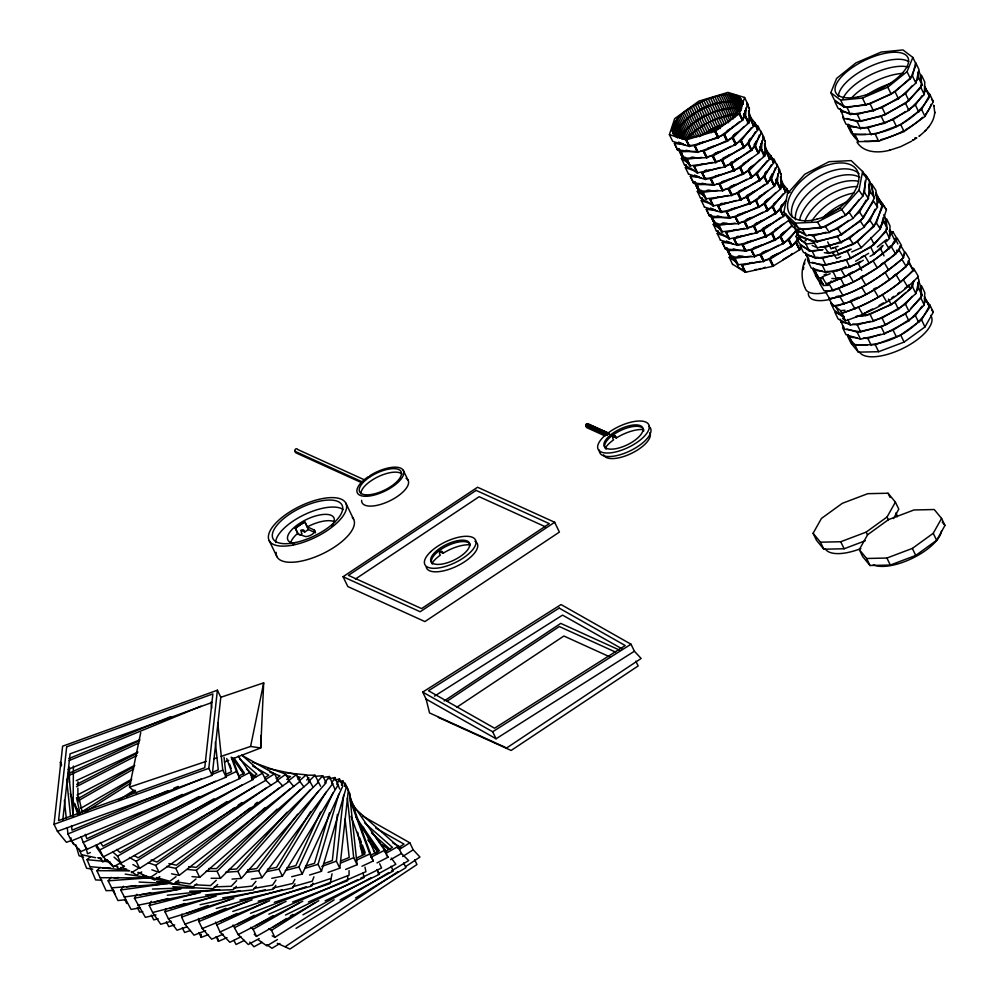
<?xml version="1.0" encoding="UTF-8"?>
<svg xmlns="http://www.w3.org/2000/svg" width="999" height="999" viewBox="0 0 999 999"><rect width="100%" height="100%" fill="white"/><g stroke="black" fill="none" stroke-linecap="round" stroke-linejoin="round"><path stroke-width="1.5" d="M69.393 782.667L69.493 767.244M73.089 816.058L73.402 766.108M77.822 802.122L77.91 788.074M77.934 784.952L77.947 781.83M208.479 934.577L201.224 937.387L201.249 934.302M260.776 735.539L260.702 747.964L231.693 759.178M347.664 876.111L347.64 880.731L292.557 902.047M349.076 870.591L349.051 875.186L250.524 913.311M672.127 130.207C675.012 114.111 692.694 105.994 706.068 99.663C716.37 96.241 736.6 88.249 741.995 102.098C739.11 118.194 721.428 126.311 708.054 132.642C697.752 136.064 677.522 144.056 672.127 130.207L675.274 136.726C682.067 113.436 720.754 94.543 743.144 104.221M605.119 435.964L586.7 427.597C584.378 426.136 587.05 421.915 588.748 424.4M934.739 112.363L933.853 105.694M807.954 258.217L807.841 260.989L811.225 268.019L825.761 272.465L849.787 267.158L860.614 261.376M886.438 241.533L889.51 238.386L886.113 231.368L886.238 228.596M886.35 225.811L886.637 218.881L890.034 225.899L889.51 238.386M842.607 117.158L846.003 124.188L860.526 128.634L884.552 123.327L908.903 110.315L924.275 94.555L920.891 87.537L921.003 84.753M921.115 81.98L921.415 75.05L924.799 82.068L924.275 94.555M924.262 305.07L920.866 298.052L921.39 285.552L924.787 292.57L924.262 305.07L908.89 320.829L884.54 333.841L860.514 339.148L845.978 334.69L842.594 327.672M742.981 118.756L745.591 116.408L745.991 107.855M749.387 108.729L746.64 103.284L749.387 108.729L748.651 123.102L727.322 141.221L697.851 152.347L677.434 149.875M758.928 151.748L761.538 149.388L761.925 140.847M765.334 141.721L762.587 136.276L765.321 141.658L764.597 156.081L743.268 174.213L713.798 185.327L693.381 182.867M774.874 184.728L777.484 182.38L777.871 173.826M709.315 215.796L729.745 218.319L759.477 207.03L780.594 188.986L781.28 174.7L778.471 169.256M220.866 697.265L263.686 682.866L260.702 747.964L250.587 746.453L221.054 756.38M698.801 188.724L697.339 191.621L703.621 195.492M863.099 173.239L865.584 174.887L869.48 180.794L868.443 198.601L853.121 218.369L829.357 232.517L806.218 235.677L792.569 226.611L788.673 220.692L788.848 217.732M862.749 195.017L864.56 192.695L865.246 180.819M919.742 135.702L918.993 136.276C926.51 130.519 933.865 122.74 934.702 112.85M934.689 113.174L934.752 112.038M675.299 136.276C683.716 112.862 719.268 95.479 742.781 103.946M54.021 824.3L62.612 746.191L217.395 690.209L220.791 697.227L212.2 775.349L57.418 831.318L54.021 824.3L208.803 768.331L217.395 690.209M62.8 819.904L70.067 753.82L211.863 702.547M205.619 930.681L194.018 935.164L185.002 924.15L181.606 917.132L181.943 914.073M337.4 814.435L332.33 860.551L323.564 863.723M328.097 872.402L339.785 868.181L336.388 861.163L343.631 795.304M344.643 786.113L344.98 783.041L348.376 790.059L339.785 868.181M669.38 134.615L674.687 118.644L698.925 101.111L727.934 92.395L744.605 97.477L739.435 113.661L715.197 131.181L686.188 139.897L669.38 134.615L672.714 141.371L689.223 146.428L718.069 137.825L742.594 120.192L747.764 104.008M686.263 164.685L685.414 167.77L694.43 170.579M688.486 174.063L705.282 179.42L734.29 170.704L758.541 153.172L763.661 136.975M710.376 203.559L701.348 200.762L702.21 197.677M704.432 207.043L721.228 212.4L750.237 203.684L774.487 186.164L779.607 169.955M726.323 236.551L717.294 233.741L718.156 230.657M720.379 240.097L737.549 245.329L766.183 236.676L790.184 219.368M760.676 130.744L763.835 137.2M776.623 163.724L779.782 170.255M803.383 269.493L803.745 267.058M899.25 250.374C878.084 268.956 853.371 285.801 825.499 291.795L829.794 299.026C857.666 293.044 882.367 276.186 903.533 257.617L899.25 250.374L899.874 245.966M903.533 257.617L904.37 251.723L900.798 245.692M754.407 124.8L758.079 129.545L744.33 147.265L716.171 162.4L689.972 165.834L681.555 155.257M697.502 188.249L705.918 198.826L732.117 195.379L760.276 180.257L774.025 162.537L770.354 157.78M753.034 125.487L754.944 122.752L750.336 117.145M768.98 158.466L770.903 155.794L774.063 162.375M784.927 191.458L786.85 188.774L783.154 184.241M744.917 111.451L745.129 110.315M760.863 144.43L761.076 143.294M783.878 212.275L787.474 193.606L804.732 174.276L829.07 161.676L851.173 160.614L862.612 171.491L866.495 177.397L862.899 196.066L845.629 215.397L821.303 227.997L799.2 229.058L787.761 218.182L783.878 212.275L795.304 223.152L799.2 229.058M795.304 223.152L817.407 222.09L841.745 209.478L859.003 190.16L862.612 171.491M136.551 793.106L129.495 787.162L140.722 732.654M250.587 746.453L263.686 682.866M332.055 873.813L331.106 878.396L310.564 885.301M331.106 879.058L330.169 883.553L274.3 902.334M748.576 112.612L750.711 119.555L747.264 123.202M780.906 179.945L782.629 185.389L780.244 188.049M912.474 76.061L915.658 62.625L919.043 69.643L915.871 83.079L898.463 98.801L873.476 110.814L850.449 114.523L838.186 108.529L834.789 101.511L847.052 107.505L870.079 103.796L895.067 91.783L912.474 76.061L915.871 83.079M881.093 226.91L882.866 219.443M908.103 290.497L912.462 286.576L913.873 280.607L910.426 289.198L891.17 304.707L865.821 315.584L855.668 316.558M844.317 316.683L834.777 312.025L838.173 319.043L850.436 325.037L873.451 321.328L898.438 309.315L915.846 293.594L919.03 280.157L917.669 277.347M744.717 111.963L745.004 110.802M760.664 144.955L760.951 143.794M716.445 230.819L729.233 238.886L756.643 232.904L783.366 216.458L785.264 213.461M684.552 164.847L697.24 172.914L725.112 166.821L751.685 150.325L761.425 133.029M761.538 149.388L764.685 155.919M732.592 264.223L745.379 272.29L772.789 266.308L799.512 249.862L801.41 246.865M700.499 197.839L713.286 205.906L741.058 199.8L767.632 183.304L777.347 165.959M777.484 182.38L780.656 188.836M187.263 926.747L176.985 930.206L168.419 918.818L165.022 911.8L165.909 908.815M329.483 812.686L314.498 863.298L305.557 866.071M309.565 875.012L321.453 871.315L318.057 864.297L338.811 794.193M341.458 785.239L342.782 780.768L339.81 781.68M321.453 871.315L346.178 787.786L342.782 780.768M804.282 264.648L804.819 262.837M826.81 252.385L832.766 252.685L857.392 241.77L876.41 223.089L882.542 203.771L876.173 194.967M851.71 251.923L861.288 247.677L880.294 228.996L886.425 209.678L882.542 203.771M726.31 165.659L731.518 163.948L755.294 146.741L759.277 135.015M767.357 182.555L771.503 179.383L775.224 167.994M713.448 221.229L721.865 231.805L747.627 228.521L776.011 213.411L786.275 200.324M729.395 254.221L737.811 264.797L763.448 261.526L791.845 246.478L797.677 239.136M770.878 156.006L773.95 162.662M313.923 876.822L312.262 881.193L292.757 886.737M312.949 883.079L311.838 885.976L258.167 901.223M681.455 152.61L683.416 158.204L706.605 157.717L735.963 144.443L753.87 126.086L748.513 110.926M763.211 156.181L766.683 152.472L764.522 145.592M697.402 185.589L699.45 191.209L722.552 190.709L751.91 177.422L769.817 159.066L764.46 143.918M714.21 221.303L715.459 224.188L738.498 223.689L767.856 210.414L785.763 192.058L780.406 176.898M830.818 92.657L836.613 78.434L855.868 62.925L881.218 52.048L902.984 49.95L912.849 57.443L916.245 64.46L910.439 78.684L891.195 94.193L865.846 105.07L844.08 107.168L834.202 99.675L830.818 92.657L840.683 100.15L844.08 107.168M822.364 249.738L809.302 250.999L799.437 243.506L796.041 236.488L797.789 232.218M840.683 100.15L862.449 98.052L887.799 87.175L907.042 71.666L912.849 57.443M864.385 225.499L870.092 220.554L875.012 209.266M876.847 205.032L878.695 200.799L875.673 194.38M838.923 249.638L853.433 244.293L873.988 226.461L882.579 206.706L875.948 192.582M743.756 114.41L744.305 113.174M759.702 147.402L760.251 146.154M775.649 180.382L776.198 179.146M901.947 259.365L905.281 252.098L909.565 259.34L906.23 266.596C884.752 283.679 860.926 301.86 833.166 305.894L828.87 298.664C856.643 294.63 880.469 276.448 901.947 259.365L906.23 266.596M171.229 921.278L160.714 924.262L152.647 912.524L149.251 905.506L151.186 901.31M320.529 812.062L295.841 865.621L286.825 867.944M291.683 876.735L302.272 874.013L298.876 866.995L333.017 792.931M336.875 784.54L339.46 778.945L334.927 780.119M302.272 874.013L342.844 785.963L339.46 778.945M805.656 259.053C801.385 267.57 800.948 277.884 804.482 286.738M682.854 155.744L681.393 158.641L687.674 162.512M714.747 221.716L713.286 224.613L719.567 228.484M761.388 133.279L758.204 126.398L754.457 124.101M730.694 254.695L729.233 257.592L734.265 260.702M777.334 166.271L774.15 159.39L770.404 157.093M748.701 123.014L745.604 116.346M679.582 138.162C692.457 118.444 718.269 105.869 741.745 108.379L738.586 101.861M743.456 115.11L744.08 113.861M739.572 113.486L742.732 120.017M755.519 146.478L758.678 152.997M679.907 137.612C692.994 118.481 717.969 106.319 741.121 108.279M294.867 879.395L292.67 883.491L272.927 888.024M295.017 883.778L292.807 887.899L239.885 900.062M755.856 142.145L756.505 140.797M770.054 177.76L772.452 173.789M771.802 175.125L772.489 173.851M854.694 215.772L859.552 212.05L866.133 200.062M867.594 197.402L870.516 192.07L868.643 185.015M794.517 226.623L795.641 230.856L799.525 236.763L817.157 241.933L841.57 234.74L863.436 217.957L874.412 197.977L870.291 182.455L866.408 176.536M872.152 134.241L875.274 134.178L900.711 124.55L921.59 109.415L929.944 94.568L925.349 88.998M851.323 130.17L847.639 125.712L851.036 132.73L858.391 141.646L878.67 141.196L904.095 131.568L924.987 116.433L933.341 101.586L929.944 94.568M919.117 321.715L921.577 319.93L929.932 305.082L924.412 298.401M858.378 352.147L854.982 345.13L847.627 336.226L851.011 343.244L858.378 352.147L878.645 351.71L904.083 342.083L924.962 326.948L933.328 312.1L929.932 305.082M865.321 540.746L844.13 548.763L823.85 549.213L816.495 540.309L813.099 533.291L821.453 518.431L842.344 503.309L867.769 493.681L888.049 493.231L895.404 502.135L898.8 509.153L893.481 518.606M859.277 549.587L867.631 534.727L888.523 519.605L913.948 509.977L934.227 509.527L941.582 518.431L944.979 525.449L936.625 540.309L915.733 555.432L890.309 565.059L870.029 565.509L862.674 556.605L859.277 549.587L866.645 558.491L870.029 565.509M813.099 533.291L820.466 542.195L840.733 541.745L866.17 532.117L887.05 516.995L895.404 502.135M866.645 558.491L886.912 558.041L912.349 548.414L933.228 533.291L941.582 518.431M715.571 161.726L722.24 160.165L748.426 143.881L755.319 131.918M756.78 129.346L758.204 126.398M731.518 194.718L738.186 193.144L764.372 176.873L771.265 164.91M772.726 162.325L774.188 159.428M747.464 227.697L754.133 226.136L780.132 209.99L785.751 200.474M763.411 260.689L770.192 259.053L796.078 242.969L798.788 238.636M766.583 152.71L769.68 159.316M156.006 914.897L145.379 917.332L134.44 898.238L136.875 894.255M310.714 811.513L276.536 867.407L267.432 869.242M266.82 871.59L278.996 869.142L326.074 792.157M331.755 782.866L335.002 777.547L339.71 789.06M271.74 878.308L282.392 876.16L338.386 784.565M755.818 142.07L754.108 144.768M761.438 149.563L764.597 156.081M797.502 231.731L797.789 234.777L813.523 241.933L837.424 236.738L860.364 221.179L862.012 218.681M863.673 216.184L873.588 201.199L877.472 207.118L864.26 227.085L841.308 242.645L817.407 247.839L812.162 245.454M825.798 283.491L828.795 283.466L849.125 274.75L873.039 260.751L891.408 246.815L897.214 238.249L901.498 245.492L895.691 254.046L877.322 267.994L853.408 281.993L833.079 290.697L824.1 290.796L819.804 283.554L822.801 283.529M275.986 880.069L272.515 885.164L254.058 888.323M275.836 885.401L273.227 889.222L222.565 897.914M771.403 179.545L774.487 186.164M907.991 109.927L915.421 105.07L922.077 95.642M923.738 93.282L926.235 89.748L924.45 85.914M848.139 124.163L852.734 133.741C882.242 138.249 914.609 122.49 929.632 96.766L924.862 86.551M873.226 253.758L880.643 248.901L883.141 245.367M888.973 237.113L891.47 233.579L889.684 229.745M893.193 242.944L894.867 240.597L891.47 233.579M886.101 332.467L893.118 330.169L915.396 315.584L922.065 306.156M923.725 303.796L926.223 300.262L929.619 307.28C914.597 333.004 882.217 348.751 852.709 344.243L849.325 337.225L857.055 337.737M764.647 176.611L767.731 183.217L764.472 176.786M782.467 185.777L785.626 192.295M796.54 242.582L799.824 249.613M140.31 907.841L131.081 909.427L120.704 889.997L123.501 886.288M297.615 814.235L256.743 868.556L247.552 869.854M246.353 872.352L258.616 870.641L318.231 791.37M324.762 782.704L329.42 776.51L334.94 789.285M251.273 879.157L262 877.659L332.804 783.528M845.266 214.822L849.225 212.462L859.152 199.675M733.766 144.793L741.083 140.822L751.223 127.822M749.712 177.785L757.117 173.726L767.17 160.802M765.659 210.764L773.064 206.706L783.116 193.794M781.605 243.756L788.923 239.785L795.429 231.443M745.429 116.658L748.501 123.277L745.354 116.746M748.576 123.189L745.554 116.483M928.308 127.435L928.995 126.561M750.911 138.174L748.663 140.871M766.857 171.154L764.61 173.851M782.804 204.146L780.556 206.843M255.919 881.318L251.973 886.125L233.491 888.111M256.243 886.263L253.296 889.847L205.444 894.992M749.238 140.122L750.361 138.774M765.184 173.102L766.308 171.753M781.131 206.094L782.254 204.745M877.347 247.028L886.613 239.485M891.17 234.066L892.994 231.893L897.277 239.136C879.32 261.076 852.359 274.038 826.348 284.116L822.065 276.885L830.157 273.701M851.26 113.349L857.304 114.373L882.08 107.555L905.531 93.681L912.112 85.864M915.871 81.406L918.693 78.047L917.619 72.34M840.147 108.679L844.068 118.556L860.701 121.391L885.476 114.573L908.915 100.699L922.089 85.065L919.954 73.651L918.593 70.842M880.156 226.348L883.928 221.878L883.128 217.607M805.369 252.51L809.302 262.387L825.936 265.222L850.698 258.404L874.15 244.53L887.312 228.896L885.176 217.482L883.815 214.673M873.313 320.479L882.055 318.069L905.506 304.195L912.087 296.378M915.858 291.908L918.68 288.561L917.606 282.854M840.122 319.193L844.055 329.071L860.676 331.905L885.451 325.087L908.903 311.213L922.065 295.579L919.929 284.166L918.568 281.356M125.662 899.699L117.957 900.536L108.154 880.806L111.251 877.309M286.988 812.249L236.663 868.993L228.908 869.555M225.549 872.289L237.912 871.39L310.327 789.747M317.57 781.58L322.739 775.748L326.136 782.766L241.296 878.408L232.03 879.083M687.175 138.299C700.212 124.725 718.493 115.884 737.262 114.298M780.394 189.248L777.322 182.63M773.064 206.706L776.223 213.237M738.099 114.211C719.292 115.409 701.023 124.276 687.749 137.55L684.59 131.019M236.626 880.643L231.244 886.288L214.248 886.887M236.401 886.35L233.192 889.709L189.66 891.245M914.073 269.193L918.356 276.436C898.9 297.427 872.651 311.75 845.678 320.716L841.395 313.474C868.368 304.508 894.617 290.185 914.073 269.193L911.987 267.707M846.965 118.494L857.13 121.616L881.168 116.309L905.519 103.297L920.891 87.537M812.199 262.325L822.364 265.447L846.39 260.14L870.741 247.128L886.113 231.368M870.079 256.318L874.137 254.146L882.342 245.742M846.952 329.008L857.117 332.118L881.143 326.823L905.494 313.811L907.542 311.713M910.626 308.554L920.866 298.052M728.396 139.947L733.041 137.737L744.005 126.536M744.342 172.939L749.075 170.654L759.952 159.515M760.289 205.919L764.934 203.709L775.898 192.507M776.235 238.911L780.881 236.701L791.845 225.487M726.997 247.764L731.256 257.168L754.582 256.656L783.803 243.394L797.177 229.795M771.24 179.72L774.3 186.326M924.999 131.094L925.736 130.332M113.836 890.421L106.106 890.683L96.891 870.678L100.237 867.394M277.01 809.19L216.458 868.618L208.679 868.581M306.743 780.019L308.941 777.859M206.144 871.253L217.07 871.303L300.537 789.41M308.329 781.767L314.997 775.212L320.579 786.263M211.101 878.271L220.467 878.321L318.394 782.229M796.365 242.757L799.724 249.7M773.925 203.646L775.386 202.285M908.765 261.263L913.298 270.542C892.794 290.409 867.269 306.006 839.684 313.624L835.401 306.381C862.986 298.763 888.511 283.167 909.003 263.299L908.166 261.076M216.234 880.306L210.514 885.576L194.992 884.814M217.67 884.502L213.099 888.723L172.802 886.737M777.185 182.767L780.331 189.298M741.083 140.822L744.23 147.352M866.995 314.81L870.067 314.31L895.054 302.297L905.931 292.47M780.881 236.701L784.128 243.144M101.836 880.219L95.629 879.919L87.013 859.652L90.522 856.605M842.294 241.059L849.537 238.386L859.814 229.47M265.16 807.579L196.316 867.369L188.611 866.62M297.827 779.208L300.162 777.172L297.078 776.872M187.063 869.417L196.291 870.329L289.872 789.048M299.238 780.918L306.256 774.824L312.949 787.037M191.995 876.585L199.688 877.347L309.64 781.842M689.809 145.305L694.967 145.754L724.038 134.765L739.522 121.703M735.451 169.48L740.371 167.52L752.01 157.63M751.398 202.46L756.418 200.437L767.956 190.622M737.649 244.256L742.806 244.718L771.877 233.729L783.903 223.601M725.274 248.838L746.078 251.199L775.162 240.185L792.819 225.225M295.167 528.196L296.104 527.834A25.549 10.39 -25.8 0 1 303.671 522.739L305.007 522.015L307.355 526.898L314.161 529.982L315.522 532.792L308.391 529.557L304.683 521.865L295.167 528.196L298.264 534.602M314.161 529.982A5.969 2.435 -25.8 0 1 312.138 534.378A5.969 2.435 -25.8 0 1 304.658 536.313L297.39 533.616A25.549 10.39 -25.8 0 0 290.609 543.194M195.991 878.983L189.972 883.915L176.086 881.817M196.791 883.865L193.194 886.812L156.581 881.268M737.262 132.355L733.865 135.015M753.196 165.347L749.812 168.007M769.143 198.326L765.758 200.986M785.089 231.318L781.705 233.978M731.555 127.76L733.254 126.436M736.475 133.092L733.004 135.739M747.502 160.752L749.2 159.415M752.422 166.084L748.95 168.731M763.448 193.731L765.147 192.407M768.368 199.063L764.897 201.711M779.395 226.723L781.093 225.387M784.315 232.055L780.831 234.703M250.012 807.991L176.423 865.196L168.906 863.598M254.92 804.183L257.38 802.272M286.813 779.395L290.497 776.535L285.976 775.586M166.658 866.433L175.774 868.368L279.295 787.911M287.924 781.206L296.553 774.5L299.937 781.518L303.908 786.937M171.566 873.775L179.158 875.386L299.937 781.518M755.132 146.878L758.291 153.396M771.078 179.857L774.237 186.388M748.875 170.817L752.035 177.335M830.506 230.944L837.686 228.833L848.613 220.442M796.153 242.919L799.512 249.862L796.078 242.969M790.571 254.845L792.357 253.534M176.024 876.672L169.805 881.255L156.418 877.497M178.659 880.256L173.664 883.94L142.632 875.224M739.285 199.538L747.352 197.015L764.872 184.353M755.232 232.53L763.298 229.995L780.806 217.345M783.303 215.547L785.788 213.749M872.139 344.755L875.261 344.692L900.686 335.065L916.657 323.489M788.686 239.96L791.845 246.478M855.594 261.238L868.643 253.309M126.573 796.64L135.514 790.384M234.34 807.854L156.968 862.012L151.199 859.927M238.149 805.182L241.958 802.522M276.199 778.546L280.007 775.886L269.905 772.239M148.439 862.774L155.682 865.384L266.795 787.599M277.023 780.444L285.964 774.188L289.348 781.206L293.743 786.488M151.836 869.792L159.078 872.402L289.348 781.206M368.431 476.598L367.182 477.46A25.599 10.415 -25.8 0 0 369.243 496.041A25.599 10.415 -25.8 0 0 403.846 472.739A25.599 10.415 -25.8 0 0 369.717 475.749M700.262 136.139L712.299 128.971L725.386 123.701M727.921 130.357L729.782 129.071M743.868 163.349L745.716 162.063M759.814 196.328L761.663 195.042M775.761 229.32L777.609 228.034M721.116 117.457L724.275 123.976L711.188 129.433L701.148 135.427L697.989 128.896M726.997 131.069L728.895 129.795M742.944 164.048L744.842 162.775M758.89 197.04L760.776 195.767M774.837 230.02L776.722 228.746M299.937 535.177L302.023 533.791L301.348 532.38A1.711 1.474 -65.6 0 1 302.035 530.082A1.711 1.474 -65.6 0 1 304.071 530.581L304.745 531.98L308.391 529.557M343.057 576.723L477.559 487.237L554.657 522.265L559.403 532.092L424.912 621.578L347.814 586.55L343.057 576.723L420.167 611.75L554.657 522.265M355.332 579.095L479.158 496.703L545.329 526.76M150.2 877.547L156.668 873.238M159.865 876.598L154.67 880.044L137.874 872.414M444.093 701.011L560.751 623.388L619.555 650.112M446.828 701.373L559.303 626.535L615.559 652.097M456.58 707.404L563.873 636.013L610.289 657.092M285.464 946.54L397.964 871.677M405.731 866.52L419.955 857.055L413.211 849.824L409.827 842.806L362.737 816.108M764.185 176.998L767.344 183.529M780.132 209.99L783.291 216.508M861.712 127.522L867.894 127.922L893.131 119.655L905.519 111.551M788.711 256.131L782.754 259.79M848.551 266.696L858.366 263.486L863.311 260.24M715.459 131.044L718.618 137.562M756.68 174.063L759.839 180.582M82.068 811.675L130.819 780.818M85.115 812.075L130.844 783.141M118.556 800.087L134.241 790.159M226.96 801.585L138.112 857.804L134.078 855.506M264.86 777.609L268.781 775.137L252.597 765.958M129.495 857.517L136.214 861.338L254.795 786.313M265.334 779.645L274.563 773.8L277.959 780.818L282.767 785.988M132.879 864.535L139.61 868.356L277.959 780.818M422.714 692.095L561.051 604.557L631.006 644.218L634.402 651.236L641.133 658.466L506.643 747.964L429.545 712.936L426.098 699.113L422.714 692.095L492.669 731.755L496.053 738.773L634.402 651.236M434.503 696.128L562.549 615.109L621.878 648.751M492.669 731.755L631.006 644.218M273.376 926.81L286.451 918.543M290.359 916.058L292.982 914.41M397.502 848.263L404.033 844.13L375.724 828.084M268.793 928.808L271.478 930.331L314.96 902.821M399.288 849.475L409.827 842.806M272.178 935.826L274.875 937.362L334.166 899.837M402.672 856.493L413.211 849.824M701.748 134.628L704.332 133.029M612.062 436.076L616.308 438.012L617.557 437.237A25.599 10.415 -25.8 0 1 643.493 429.57M438.798 551.361L443.044 553.284L444.305 552.522A25.599 10.415 -25.8 0 1 470.229 544.842M738.785 158.079L734.752 160.477L736.763 159.228M752.734 192.283L754.732 191.059M770.641 223.976L762.424 228.671M131.331 872.739L137.949 868.755M141.708 871.915L136.413 875.112L131.381 871.553M277.485 939.522L266.883 945.903L258.117 939.722M296.041 928.358L388.823 872.527M391.471 870.941L408.703 860.564L401.398 853.458L398.002 846.44L354.37 807.966M279.92 943.481L271.965 948.276L266.933 944.717M355.507 898.001L405.906 867.681L403.596 862.899M799.849 228.109L802.334 229.758L825.461 226.611L842.632 216.396M838.561 253.796L847.302 251.386L851.21 249.076M911.712 141.159L900.786 146.603L889.822 150.212M752.709 192.22L748.601 194.605M766.608 226.386L768.656 225.2M78.684 798.288L134.216 766.52M78.721 800.486L133.729 769.018M80.782 808.278L131.756 779.108M213.961 798.788L120.042 852.534L116.571 849.462M251.523 777.297L256.893 774.225L239.535 758.928M112.962 852.135L117.545 856.18L242.133 784.902M251.611 779.47L262.45 773.276L265.834 780.294L271.054 785.376M114.048 857.13L120.941 863.198L265.834 780.294M255.607 925.698L273.039 915.708M384.403 851.997L392.445 847.389L364.685 822.914M250.811 927.322L253.109 929.345L299.151 903.009M385.814 853.408L398.002 846.44M254.208 934.34L256.493 936.363L318.793 900.723M390.559 859.652L401.398 853.458M836.912 271.054L846.278 266.471M780.394 237.013L783.553 243.544M307.355 526.898L307.43 526.848A25.549 10.39 -25.8 0 1 334.84 521.953M121.566 862.362L113.362 866.82L103.234 856.917L96.191 846.79M124.488 866.121L119.031 869.093L115.896 865.609M259.216 938.561L248.289 944.505L238.162 934.602L233.004 925.049M302.947 914.784L371.278 877.634M378.109 873.913L395.866 864.26L391.308 858.104M262.15 942.319L253.946 946.777L249.787 942.132M340.047 899.962L393.331 870.978L391.034 866.208M706.43 156.831L713.011 155.869L731.018 146.266M722.377 189.81L728.958 188.848L746.965 179.246M738.323 222.802L744.904 221.84L762.911 212.238M754.27 255.781L760.851 254.82L778.858 245.217M728.371 155.507L730.481 154.383M744.317 188.486L746.428 187.375M760.264 221.478L762.374 220.354M778.321 253.346L771.902 256.531M76.686 784.39L137.175 753.159M76.436 786.663L136.9 755.444M77.085 795.104L134.803 765.309M199.101 796.503L102.909 846.165L100.287 842.419M238.948 775.936L244.443 773.089L233.991 758.066M96.316 844.829L99.838 849.899L229.083 783.179M238.711 778.209L249.713 772.527L253.097 779.545L103.234 856.917L99.838 849.899M237.824 923.85L254.32 915.334M371.128 855.032L379.37 850.773L355.844 816.982M234.765 927.584L281.518 903.446M370.891 857.304L384.64 850.211L388.024 857.229L377.023 862.911M238.162 934.602L302.784 901.235M729.47 155.02L723.001 158.117M730.531 162.7L732.629 161.551M745.416 188.012L738.948 191.109M746.478 195.692L748.576 194.53M761.363 220.991L754.894 224.088M777.309 253.983L770.841 257.08M106.856 859.939L102.672 861.987L100.537 857.879M240.971 936.825L229.832 942.282L220.03 932.017L215.572 922.114M285.514 915.022L357.904 879.582M360.689 878.221L381.568 867.994L379.682 863.773M244.393 940.409L236.051 944.492L233.903 940.384M325.1 900.898L379.358 874.337L377.048 869.567M769.942 259.191L773.438 266.071M832.242 248.127L838.086 246.291M823.039 249.613L812.287 251.336L800.024 245.342L803.421 252.36L815.684 258.354L838.71 254.645L849.812 249.3M755.956 223.539L758.116 222.54M67.907 773.813L139.585 740.596M68.606 775.599L138.849 743.044M76.211 780.656L138.024 752.022M182.367 794.455L86.851 838.723L85.252 834.352M225.911 774.275L231.531 771.665L226.723 758.566M232.442 758.366L239.847 778.521L86.651 849.512L83.267 842.494L215.372 781.268M225.212 776.71L236.451 771.503L231.169 757.105M220.23 921.215L237.088 913.411M356.481 858.079L364.91 854.17L350.999 816.308M216.633 924.987L265.821 902.197M355.769 860.514L369.817 853.995L350.274 800.748M220.03 932.017L286.076 901.398M361.975 866.233L373.214 861.013L349.962 797.689M701.186 117.507L703.908 116.284M725.686 141.184L703.995 151.036L700.212 151.286M741.633 174.163L719.942 184.016L716.158 184.266M757.579 207.155L735.351 217.17L712.299 217.67L711.051 214.773M773.526 240.135L751.423 250.125L727.896 250.537M840.758 256.768L836.65 258.591L832.766 252.685M87.912 848.488L80.782 851.61L71.341 840.971L67.944 833.953L67.295 827.834M90.36 852.559L87.512 853.808L86.813 850.798M223.114 934.19L211.688 939.185L202.248 928.546L198.863 921.528L198.539 918.468M268.818 914.185L365.921 871.677L364.972 867.132M216.121 936.6L218.419 941.37L226.998 937.624M308.391 901.997L364.086 877.621L363.049 873.114M741.058 199.8L737.899 193.282M833.89 247.702L831.068 248.901L827.684 241.883M719.779 151.448L715.396 153.222M735.726 184.44L731.343 186.201M751.673 217.42L747.289 219.193M767.619 250.412L763.236 252.173M68.906 758.566L170.704 716.608M69.118 760.564L201.024 706.193M68.207 769.355L139.897 739.797M168.094 790.584L72.028 830.181L71.541 825.561M173.826 788.223L178.122 786.45M212.537 772.264L218.269 769.892L215.322 742.145M67.944 833.953L201.274 778.983M211.313 774.849L222.777 770.117L217.745 722.739M224.063 757.267L226.174 777.135L71.341 840.971L71.016 837.911M202.947 917.756L225.886 908.303M340.584 861.013L349.188 857.467L345.08 818.918M198.863 921.528L247.602 901.423M340.796 863.011L353.696 857.691L347.352 798.076M202.248 928.546L269.63 900.761M345.617 869.442L357.093 864.709L349.45 792.869L346.054 785.851M758.865 207.367L755.706 200.836M771.653 233.828L774.899 240.309M718.718 151.985L714.335 153.684M734.665 184.977L730.269 186.676M750.611 217.957L746.216 219.655M766.558 250.949L762.162 252.647M722.964 190.597L719.817 184.066L722.826 190.634M762.761 230.257L766.046 236.738M224.45 761.987L228.796 760.301M70.792 840.659L66.446 842.332L57.418 831.318M705.756 178.284L711.038 178.709L732.579 170.567M721.703 211.276L726.86 211.726L748.526 203.546M711.101 147.015L713.298 146.204M727.047 180.007L729.245 179.183M742.994 212.987L745.192 212.175M758.94 245.979L761.138 245.155M820.429 246.765L824.887 247.477L839.385 242.133M824.312 252.672L828.77 253.384L834.577 251.248M186.139 913.411L208.067 905.481M181.606 917.132L229.795 899.712M321.79 866.445L336.388 861.163M185.002 924.15L252.173 899.862M129.495 787.162L206.281 761.35M213.661 758.865L216.621 757.866M232.767 911.45L306.156 886.775M190.497 930.506L184.615 932.479L182.305 927.709M706.88 157.655L703.733 151.124M826.935 271.353L833.116 271.753L844.342 268.082M831.88 278.471L836.513 278.771L839.322 277.847M863.236 338.137L867.869 338.436L880.494 334.303M707.866 148.177L710.052 147.465M725.986 180.457L721.653 181.806M741.932 213.436L737.599 214.785M757.879 246.428L753.546 247.777M737.624 193.369L740.921 199.862M726.86 211.726L730.132 218.219M169.955 908.166L184.865 903.533M165.022 911.8L212.562 897.04M304.695 868.456L318.057 864.297M168.419 918.818L233.791 898.526M720.354 167.457L701.86 172.864L705.019 179.395M736.3 200.437L717.869 205.869L721.228 212.4M752.247 233.429L733.815 238.848L737.175 245.392L734.14 238.848M702.484 142.145L704.645 141.508M718.431 175.137L720.591 174.5M734.377 208.117L736.538 207.48M750.324 241.109L752.484 240.472M808.865 234.728L813.273 236.014L826.198 232.218M763.286 267.919L765.446 267.282M216.234 908.491L282.255 889.722M174.688 924.949L168.719 926.647L166.421 921.877M816.495 257.18L822.539 258.204L832.741 255.394M852.759 324.113L857.292 324.887L870.404 321.278M154.533 901.985L168.069 898.513M149.251 905.506L196.104 893.443M285.277 870.491L298.876 866.995M152.647 912.524L216.121 896.19M721.603 160.414L724.974 166.87L721.815 160.34M697.989 152.323L694.829 145.792M710.776 178.784L714.185 185.227L711.038 178.709M856.942 142.095C863.723 153.034 878.546 153.184 889.659 150.25M699.35 143.032L701.46 142.507M715.296 176.011L717.407 175.487M731.243 209.003L733.353 208.479M747.19 241.983L749.3 241.471M889.272 150.35L890.196 150.125M686.438 139.872L689.71 146.366M744.355 222.015L747.627 228.521M759.078 268.956L761.163 268.469M200.037 904.769L265.334 889.772M158.229 918.818L153.696 919.867L151.386 915.084M697.339 172.914L693.918 166.346L712.562 162.387M713.186 205.894L709.864 199.325L728.508 195.379M744.455 228.359L725.886 232.342L729.133 238.886M760.401 261.351L741.832 265.322L745.279 272.29M328.908 778.783L335.002 777.547M140.01 894.879L150.624 892.744M134.44 898.238L178.571 889.36M137.837 905.256L200.225 892.694M711.038 169.58L708.99 169.967L711.063 169.643M724.937 202.959L727.01 202.635M740.883 235.951L742.956 235.614M694.417 166.371L697.652 172.889M710.364 199.363L713.598 205.869M183.354 900.461L240.222 890.696M142.732 911.6L139.66 912.137L137.35 907.354M712.374 156.056L715.609 162.575M728.321 189.048L731.555 195.554L728.533 188.998M856.255 316.533L863.923 315.297M755.057 269.668L757.03 269.355M734.74 229.795L736.7 229.52M750.686 262.774L752.647 262.5M323.289 777.372L329.42 776.51M126.498 886.85L135.689 885.551M120.704 889.997L163.611 883.978M124.088 897.015L180.794 889.06M728.321 114.873L732.779 114.298M689.884 165.822L686.6 159.228L701.96 157.405M700.711 189.972L702.859 192.308L717.906 190.384M716.658 222.952L718.805 225.287L735.339 223.177M732.604 255.944L734.752 258.279L751.285 256.169M694.567 145.829L697.851 152.347M701.935 163.998L703.858 163.761M705.094 170.517L707.017 170.292M705.119 170.592L707.042 170.354M717.881 196.978L719.804 196.753M721.041 203.509L722.989 203.346M733.828 229.97L735.751 229.733M736.987 236.488L738.935 236.326M749.774 262.949L751.698 262.725M167.245 895.229L219.63 889.597M796.041 236.488L805.918 243.981L813.174 243.281M844.055 317.682L834.19 310.19L830.793 303.172L840.659 310.664L845.017 310.239M718.905 225.299L722.14 231.818L718.706 225.287M734.852 258.279L738.086 264.797L734.652 258.266M315.022 776.31L322.739 775.748M114.111 877.884L118.769 877.547M108.154 880.806L148.314 877.884M111.551 887.824L167.158 883.79M706.418 157.742L703.259 151.211M719.205 184.203L722.439 190.722M735.152 217.183L738.386 223.714M751.098 250.175L754.332 256.693M729.507 218.331L726.348 211.813M745.454 251.323L742.294 244.792M152.46 889.06L194.168 887.587M713.286 205.906L710.139 199.375M726.073 232.367L729.345 238.886M742.032 265.347L745.491 272.29M865.921 134.378L855.007 134.628L858.391 141.646M823.351 278.384L820.229 278.459L823.626 285.477L828.308 285.364M837.387 278.072L840.509 278.009L843.893 285.027M854.982 345.13L867.457 344.855M679.158 148.801L680.344 151.698L697.165 151.349M695.104 181.793L696.291 184.678L713.111 184.328M727.896 223.564L722.964 223.364M743.843 256.543L738.91 256.343M305.644 775.162L314.997 775.212M102.959 868.019L110.727 868.069M96.891 870.678L129.67 870.853M100.287 877.696L148.676 877.946M695.092 157.542L691.808 157.405M711.038 190.522L707.754 190.397M726.985 223.514L722.202 223.189M742.931 256.493L738.149 256.169M680.344 151.698L683.566 158.217M696.291 184.678L699.512 191.209M712.237 217.67L715.459 224.188M728.184 250.649L731.405 257.18M694.268 157.605L691.083 157.392M710.214 190.597L707.017 190.372M139.098 882.055L179.47 884.053M694.392 145.829L697.727 152.36M710.339 178.821L713.673 185.352M849.337 126.723L857.067 127.223M813.373 267.994L814.572 270.554L822.302 271.054M814.572 270.554L817.956 277.572L822.602 277.872M694.08 166.383L697.452 172.914M685.976 139.897L689.335 146.428M701.922 172.877L705.282 179.42M689.397 150.874L686.413 150.487M705.344 183.853L702.347 183.479M721.29 216.845L716.957 216.134M737.237 249.837L732.904 249.126M287.787 773.014L306.256 774.824M97.727 857.741L100.812 858.054M87.013 859.652L110.102 861.912M90.41 866.67L128.883 870.429M735.264 100.724L738.323 101.086M677.709 150.05L674.412 143.481L685.239 144.768M693.593 183.029L690.209 176.274L701.186 177.76M706.443 209.49L709.59 216.021L706.156 209.266L717.132 210.739M722.389 242.482L725.536 249.013L722.102 242.257L733.079 243.731M688.648 150.874L685.751 150.412M704.595 183.866L701.698 183.391M720.541 216.845L717.644 216.383M736.488 249.837L733.591 249.363M92.77 869.192L86.601 868.268L79.258 849.175M125.175 874.1L157.567 879.008M715.309 224.176L712 217.595M840.671 111.538L848.238 112.825M805.906 255.369L813.461 256.656M840.659 322.053L849.724 323.601M267.695 768.393L296.553 774.5M81.98 854.794L95.642 857.691M98.676 858.328L101.711 858.978M104.758 859.615L107.792 860.264M889.035 231.031L892.994 231.893M818.094 276.024L815.459 275.437L819.742 282.68L822.389 283.254M683.254 143.956L680.681 143.244M699.2 176.948L696.628 176.224M702.672 192.27L706.118 198.838L703.034 192.295M715.147 209.927L712.574 209.216M731.093 242.919L728.521 242.195M681.243 143.381L682.529 143.744M697.19 176.361L698.476 176.723M713.136 209.353L714.422 209.715M729.083 242.332L730.369 242.695M742.045 269.143L743.331 269.505M83.529 857.03L79.071 855.781L75.849 844.842M114.773 865.796L117.745 866.633M120.717 867.469L126.673 869.142M138.574 872.489L141.546 873.326M795.641 230.856L802.984 233.004M699.275 191.171L696.053 184.603M735.813 100.325L740.284 101.698M677.572 150.012L674.412 143.481M252.635 762.175L285.964 774.188M869.405 183.242L872.027 184.44L875.923 190.347L877.472 207.118M805.606 242.482L801.673 240.684L797.789 234.777M587.462 423.626L609.315 433.379M612.312 434.752L615.484 436.363L616.308 438.012M587.075 423.701L608.578 433.279M612.712 435.164L615.634 436.613M586.9 423.776L609.527 434.053M586.638 423.938L609.44 434.103M586.475 424.076L609.178 434.278M586.326 424.225L607.617 433.778M586.201 424.388L607.492 433.941M586.088 424.575L607.367 434.128M586.038 424.675L607.23 434.415M585.963 424.875L607.167 434.615M585.913 425.075L607.13 434.827M585.876 425.287L607.105 435.04M585.864 425.499L607.105 435.252M585.876 425.699L607.117 435.352M585.951 425.999L605.844 435.189M365.409 480.282L297.714 449.525A1.711 1.474 -65.6 0 0 295.679 449.026A1.711 1.474 -65.6 0 0 295.005 451.323L295.679 452.734L361.988 482.854M295.005 451.323L362.712 482.092M300.849 530.207L304.745 531.98M438.311 717.382L511.126 750.461L638.149 665.946L635.839 661.176M277.335 943.318L289.935 949.05L416.958 864.535L414.647 859.764M679.02 142.42L680.082 142.932M694.967 175.399L696.028 175.924M710.913 208.391L711.975 208.903M726.86 241.371L727.921 241.895M739.822 268.182L740.871 268.706M678.583 142.195L679.57 142.757M694.53 175.175L695.516 175.737M710.476 208.167L711.463 208.729M726.423 241.146L727.409 241.708M426.098 699.113L496.053 738.773M242.27 755.494L274.563 773.8M392.595 842.744L400.686 847.327M786.35 190.072L790.097 192.37M690.858 168.207L691.82 168.868M706.805 201.186L707.767 201.86M722.752 234.178L723.713 234.84M788.673 220.692L796.128 225.637M382.455 844.879L388.736 849.325M250.662 774.375L254.445 777.047M120.055 863.561L123.826 866.22M718.493 225.2L721.778 231.793M734.44 258.179L737.724 264.772M842.557 318.494L845.678 320.716M680.057 151.573L683.416 158.204M738.898 267.582L737.424 266.159M371.553 832.991L390.06 849.312M241.783 755.044L262.45 773.276M246.403 769.005L255.657 777.16M863.386 174.438L866.495 177.397M718.406 226.536L719.143 227.248M734.352 259.528L735.089 260.24M686.226 160.252L686.9 161.001M702.172 193.232L702.846 193.981M718.119 226.224L718.793 226.973M734.065 259.216L734.74 259.965M373.489 850.673L376.586 854.133M240.284 768.731L242.37 771.053M108.204 861.076L113.362 866.82L110.589 863.111M367.832 840.022L377.784 851.872M931.505 99.351L933.341 101.586M931.48 309.865L933.328 312.1M817.469 275.112L812.874 269.543L816.258 276.573M817.182 277.685L823.626 285.477M942.219 522.115L944.979 525.449M766.283 150.137L770.916 155.856M678.321 149.138L682.005 153.621M684.765 156.98L686.6 159.228M694.268 182.118L697.951 186.601M710.214 215.11L712.974 218.469M726.161 248.089L728.92 251.461M615.484 436.363C613.461 434.415 611.6 438.474 613.611 439.822L612.487 440.646A25.599 10.415 -25.8 0 0 605.319 447.889M353.846 807.617L355.669 810.089M372.115 832.242L386.738 851.947M877.347 197.115L886.425 209.678M352.023 803.346L384.64 850.211M386.263 854.694L388.024 857.229M360.989 826.498L378.409 851.535M238.249 756.068L249.713 772.527M251.336 777.01L253.097 779.545M232.155 757.579L243.481 773.85M75.899 807.367L80.257 813.623M695.966 184.515L699.15 191.096M731.018 257.018L730.157 254.295M878.695 200.799L882.579 206.706M870.516 192.07L874.412 197.977M864.56 192.695L868.443 198.601M859.003 190.16L862.899 196.066M876.41 223.089L880.294 228.996M870.092 220.554L873.988 226.461M859.552 212.05L863.436 217.957M860.364 221.179L864.26 227.085M849.225 212.462L853.121 218.369M841.745 209.478L845.629 215.397M857.392 241.77L861.288 247.677M849.537 238.386L853.433 244.293M837.686 228.833L841.57 234.74M837.424 236.738L841.308 242.645M825.461 226.611L829.357 232.517M817.407 222.09L821.303 227.997M824.887 247.477L828.77 253.384M813.273 236.014L817.157 241.933M813.523 241.933L817.407 247.839M802.334 229.758L806.218 235.677M909.003 263.299L913.298 270.542M891.408 246.815L895.691 254.046M884.789 241.658L889.085 248.888M903.558 280.045L907.841 287.287M896.303 275.125L900.586 282.367M884.49 263.049L888.773 270.292M885.289 272.739L889.572 279.982M873.039 260.751L877.322 267.994M864.922 256.006L869.205 263.237M882.392 294.643L886.675 301.885M874.075 289.822L878.358 297.053M861.438 277.672L865.721 284.902M861.675 287.138L865.971 294.368M849.125 274.75L853.408 281.993M840.958 269.455L845.241 276.698M858.641 307.417L862.924 314.648M850.811 301.76L855.094 308.991M838.91 288.649L843.193 295.891M840.134 297.028L844.417 304.27M828.795 283.466L833.079 290.697M685.426 158.928L685.901 159.778M701.373 191.908L701.847 192.77M717.319 224.9L717.794 225.749M733.266 257.879L733.741 258.741M377.934 871.59L379.358 874.337M360.202 846.116L364.46 854.295M360.527 847.414L364.073 854.232M926.235 89.748L929.632 96.766M918.693 78.047L922.089 85.065M907.042 71.666L910.439 78.684M921.59 109.415L924.987 116.433M915.421 105.07L918.818 112.088M905.531 93.681L908.915 100.699M905.519 103.297L908.903 110.315M895.067 91.783L898.463 98.801M887.799 87.175L891.195 94.193M900.711 124.55L904.095 131.568M893.131 119.655L896.528 126.673M882.08 107.555L885.476 114.573M881.168 116.309L884.552 123.327M870.079 103.796L873.476 110.814M862.449 98.052L865.846 105.07M875.274 134.178L878.67 141.196M867.894 127.922L871.278 134.94M857.304 114.373L860.701 121.391M857.13 121.616L860.526 128.634M847.052 107.505L850.449 114.523M912.824 267.957L914.185 270.766M895.179 238.399L897.889 244.006M918.68 288.561L922.065 295.579M883.928 221.878L887.312 228.896M912.462 286.576L915.846 293.594M908.391 284.99L910.426 289.198M921.577 319.93L924.962 326.948M915.396 315.584L918.793 322.602M880.643 248.901L884.04 255.919M905.506 304.195L908.903 311.213M870.753 237.512L874.15 244.53M905.494 313.811L908.89 320.829M870.741 247.128L874.137 254.146M895.054 302.297L898.438 309.315M888.461 299.088L891.17 304.707M900.686 335.065L904.083 342.083M893.118 330.169L896.503 337.187M858.366 263.486L861.75 270.504M882.055 318.069L885.451 325.087M847.302 251.386L850.698 258.404M881.143 326.823L884.54 333.841M846.39 260.14L849.787 267.158M870.067 314.31L873.451 321.328M835.314 247.627L838.71 254.645M864.46 312.774L865.821 315.584M875.261 344.692L878.645 351.71M867.869 338.436L871.265 345.454M833.116 271.753L836.513 278.771M857.292 324.887L860.676 331.905M822.539 258.204L825.936 265.222M744.555 97.465L747.889 104.283M778.533 169.256L781.28 174.7M857.117 332.118L860.514 339.148M754.944 122.752L758.116 129.395M786.85 188.774L788.748 192.757M754.957 122.939L758.004 129.683M786.85 188.911L788.636 193.032M822.364 265.447L825.761 272.465M847.714 319.43L850.436 325.037M740.659 98.439L742.856 102.76M750.736 119.48L753.833 126.161M766.683 152.41L769.779 159.153M782.629 185.452L785.726 192.133M739.984 97.69L742.507 102.909M750.636 119.718L753.683 126.386M739.185 97.015L742.332 103.546M738.249 96.416L741.408 102.947M740.933 102.747L742.195 105.357M737.2 95.892L740.359 102.422M812.287 251.336L815.684 258.354M840.659 310.664L843.381 316.271M739.822 102.26L741.708 106.169M736.026 95.454L739.185 101.973M777.447 182.455L780.544 189.073M761.375 149.65L764.447 156.256L761.238 149.788M734.74 95.092L737.899 101.611M737.25 101.536L740.409 108.067M805.918 243.981L809.302 250.999M733.353 94.818L736.5 101.336M739.722 108.004L740.983 110.614M735.801 101.299L738.96 107.83M731.855 94.618L735.002 101.149M738.224 107.817L739.497 110.427M734.253 101.149L737.412 107.68M771.503 179.383L774.625 185.989M730.257 94.505L733.416 101.036M736.638 107.705L738.523 111.626M739.51 113.574L742.594 120.192M755.456 146.553L758.541 153.172M739.347 113.749L742.419 120.355L739.185 113.886M755.294 146.741L758.353 153.346M732.617 101.086L735.764 107.617M728.571 94.48L731.718 101.011M734.939 107.68L737.474 112.899M730.881 101.099L734.04 107.63M726.797 94.543L729.944 101.074M733.179 107.742L736.325 114.273M729.07 101.211L732.217 107.742M724.949 94.693L728.096 101.224M731.318 107.892L734.477 114.423M748.763 143.544L751.785 150.237M780.644 209.515L783.666 216.209M748.526 143.794L751.685 150.325M780.419 209.765L783.578 216.296M748.426 143.881L751.473 150.487L748.239 144.018M764.372 176.873L767.419 183.479M780.319 209.852L783.366 216.458M727.185 101.399L730.331 107.929M733.553 114.598L734.827 117.208M723.026 94.93L726.173 101.461M729.407 108.117L732.554 114.648M725.224 101.673L728.383 108.204M731.605 114.873L733.503 118.781M933.228 533.291L936.625 540.309M721.041 95.242L724.2 101.773M727.422 108.441L730.569 114.972M723.214 102.035L726.373 108.554M729.595 115.222L731.48 119.143M741.246 140.659L744.33 147.265M757.192 173.651L760.276 180.257M789.085 239.623L792.17 246.229M757.03 173.814L760.177 180.344M772.976 206.793L776.123 213.324M788.923 239.785L792.07 246.316M719.005 95.642L722.152 102.173M725.374 108.841L728.533 115.36M740.971 140.909L744.005 147.527M756.917 173.901L759.952 180.507M772.864 206.88L775.898 213.499M743.893 147.602L740.734 141.071L743.805 147.652M772.627 207.043L775.786 213.574M788.573 240.035L791.732 246.566L788.486 240.085M756.593 174.113L759.752 180.632M772.539 207.093L775.699 213.624M721.153 102.472L724.312 109.003M727.534 115.659L730.057 120.891M716.907 96.129L720.067 102.647M723.288 109.316L726.448 115.847M719.043 102.984L722.202 109.515M725.424 116.184L728.583 122.715M714.784 96.678L717.944 103.209M721.166 109.878L724.325 116.408M716.907 103.584L720.054 110.115M723.276 116.783L726.435 123.314M733.129 137.662L736.201 144.268M749.075 170.654L752.147 177.248M765.022 203.634L768.094 210.24M732.929 137.825L736.088 144.356M764.822 203.796L767.981 210.327M780.768 236.788L783.928 243.306M732.804 137.912L735.838 144.518M748.75 170.891L751.785 177.497M764.697 203.883L767.731 210.489M780.644 236.863L783.678 243.469M732.554 138.062L735.714 144.58M767.607 210.564L764.447 204.033L767.519 210.602M712.637 97.315L715.784 103.846M719.005 110.514L722.165 117.033M732.467 138.099L735.626 144.63M780.306 237.063L783.466 243.581M714.735 104.258L717.894 110.789M710.451 98.027L713.611 104.558M716.832 111.226L719.992 117.745M712.549 105.007L715.709 111.538M718.93 118.194L722.09 124.725M708.266 98.814L711.425 105.332M714.647 112L717.794 118.531M724.525 134.465L727.684 140.984M740.471 167.445L743.631 173.976M756.418 200.437L759.215 207.193M772.364 233.416L775.524 239.947M724.425 134.54L727.584 141.059M740.371 167.52L743.531 174.051M775.424 240.022L772.264 233.491L775.162 240.185M710.351 105.819L713.511 112.35M716.733 119.018L719.892 125.537M724.312 134.615L727.322 141.221M740.247 167.595L743.268 174.213M724.038 134.765L727.185 141.296M739.984 167.757L743.131 174.276M755.931 200.737L759.078 207.268M771.877 233.729L775.024 240.247M723.813 134.865L727.06 141.359M739.76 167.857L743.006 174.338M706.068 99.663L709.228 106.181M712.449 112.85L715.596 119.38M718.83 126.049L720.092 128.659M708.166 106.706L711.313 113.237M714.535 119.892L717.694 126.423M703.87 100.574L707.03 107.105M710.252 113.761L713.411 120.292M716.633 126.96L717.894 129.57M705.968 107.655L709.128 114.173M712.349 120.842L715.509 127.373M701.698 101.548L704.857 108.079M708.079 114.748L711.226 121.266M714.46 127.934L715.721 130.544M731.518 163.948L734.565 170.554M747.464 196.94L750.511 203.534M763.411 229.92L766.458 236.526M715.334 131.119L718.493 137.637M731.28 164.098L734.44 170.629M747.227 197.09L750.386 203.609M763.174 230.07L766.333 236.601M715.197 131.181L718.343 137.712M731.143 164.173L734.29 170.704M747.09 197.153L750.237 203.684M763.036 230.145L766.183 236.676M714.922 131.306L718.206 137.775M730.868 164.286L734.153 170.767M750.099 203.746L746.815 197.278L749.874 203.833M703.808 108.654L706.955 115.185M710.177 121.853L713.336 128.371M714.834 131.331L717.981 137.862M730.781 164.323L733.928 170.841M762.662 230.294L765.821 236.813M699.537 102.585L702.697 109.116M705.918 115.772L709.078 122.303M712.299 128.971L713.561 131.581M888.049 493.231L890.084 497.44M701.66 109.715L704.819 116.246M708.041 122.914L711.188 129.433M697.414 103.671L700.561 110.202M703.783 116.871L706.942 123.389M710.164 130.057L711.425 132.667M912.349 548.414L915.733 555.432M699.55 110.827L702.709 117.358M705.931 124.026L709.078 130.557M722.364 160.102L725.511 166.621M738.298 193.082L741.458 199.613M754.245 226.074L757.404 232.592M770.192 259.053L773.551 265.996M722.24 160.165L725.399 166.696M738.186 193.144L741.345 199.675M754.133 226.136L756.867 232.842M695.316 104.808L698.476 111.339M701.698 118.007L704.857 124.525M721.952 160.29L725.262 166.758M769.792 259.253L773.301 266.134M769.655 259.303L773.014 266.246M737.549 193.394L740.783 199.9M753.496 226.386L756.73 232.892M769.442 259.365L772.876 266.296M697.477 111.988L700.636 118.519M703.858 125.187L707.017 131.706M693.281 105.994L696.428 112.512M699.65 119.181L702.809 125.712M695.466 113.187L698.613 119.718M701.847 126.386L704.994 132.917M691.283 107.205L694.442 113.736M697.664 120.404L700.823 126.935M693.506 114.435L696.665 120.954M699.887 127.622L703.034 134.153M713.136 155.807L716.283 162.338M729.083 188.799L732.23 195.317M745.029 221.778L748.176 228.309M760.976 254.77L764.123 261.288L760.851 254.82M713.011 155.869L716.171 162.4M728.958 188.848L732.117 195.379M744.904 221.84L748.051 228.371M712.724 155.969L716.021 162.45M728.671 188.961L731.967 195.442M744.617 221.94L747.914 228.421M763.86 261.413L760.564 254.932L763.573 261.501M712.587 156.019L715.746 162.55M887.05 516.995L888.411 519.792M689.36 108.466L692.519 114.997M695.741 121.666L698.888 128.184M744.267 222.028L747.502 228.546M760.214 255.02L763.448 261.526M691.608 115.709L694.767 122.228M687.499 109.753L690.659 116.284M693.88 122.952L697.04 129.47M689.785 117.008L692.944 123.526M696.166 130.195L699.325 136.726M685.726 111.064L688.873 117.595M692.095 124.263L695.254 130.794M688.049 118.332L691.208 124.85M694.43 131.518L696.952 136.738M703.87 151.074L707.155 157.555M735.764 217.058L739.035 223.526M751.71 250.037L754.982 256.518M735.626 217.095L738.773 223.626M751.573 250.087L754.72 256.606M703.458 151.199L706.743 157.692M719.405 184.178L722.689 190.672M735.351 217.17L738.636 223.664M751.298 250.15L754.582 256.656M684.028 112.4L687.175 118.931M690.409 125.599L693.556 132.118M686.4 119.668L689.56 126.199M692.782 132.867L694.667 136.776M682.417 113.749L685.576 120.28M688.798 126.935L691.957 133.466M684.839 121.016L687.999 127.547M691.221 134.216L692.482 136.826M680.906 115.097L684.065 121.628M687.287 128.297L690.446 134.828M695.092 145.717L698.239 152.248M742.931 244.68L746.078 251.199M726.723 211.763L730.007 218.257M742.669 244.755L745.953 251.248M683.391 122.377L686.538 128.908M689.76 135.577L691.021 138.187M710.639 178.809L713.798 185.327M726.585 211.788L729.745 218.319M742.532 244.78L745.691 251.298M679.507 116.458L682.667 122.989M685.888 129.658L689.035 136.189M682.03 123.739L685.189 130.27M678.209 117.82L681.368 124.351M680.794 125.1L683.953 131.631M677.035 119.181L680.182 125.699M683.403 132.368L686.563 138.898M702.384 172.852L705.656 179.358M718.331 205.844L721.603 212.337M734.277 238.823L737.549 245.329M686.313 139.885L689.46 146.416M702.26 172.877L705.406 179.408M718.206 205.856L721.353 212.387M679.67 126.448L682.829 132.979M685.913 139.885L689.073 146.416M717.806 205.856L720.966 212.387M733.753 238.836L736.912 245.367M675.961 120.517L679.12 127.048M682.342 133.716L684.864 138.936M886.912 558.041L890.309 565.059M678.671 127.785L681.83 134.303M675.024 121.841L678.184 128.371M681.405 135.04L683.291 138.948M677.797 129.096L680.943 135.614M674.213 123.139L677.372 129.67M680.594 136.339L681.855 138.948M677.035 130.382L680.194 136.913M726.31 232.342L729.545 238.861M742.257 265.334L745.691 272.265M673.526 124.413L676.685 130.944M676.423 131.643L678.945 136.863M672.976 125.662L676.123 132.18M675.936 132.867L677.834 136.776M672.552 126.861L675.711 133.391M675.586 134.041L677.484 137.962M672.277 128.022L675.424 134.553M687.087 159.316L690.247 165.846L686.812 159.316M672.127 129.133L675.287 135.664M702.547 192.208L705.831 198.801M866.17 532.117L867.519 534.927M672.252 131.206L674.15 135.127M672.926 133.042L674.188 135.652M727.946 250.574L731.256 257.168M680.019 151.536L683.204 158.104M711.912 217.507L715.097 224.076M678.408 148.739L681.48 155.394M694.355 181.718L697.427 188.374M710.301 214.71L713.373 221.366M726.248 247.69L729.32 254.345M678.309 148.938L681.468 155.657M694.243 181.93L697.414 188.649M710.189 214.91L713.361 221.628M726.136 247.902L729.307 254.62M690.496 176.511L693.656 183.042M681.405 158.317L684.59 165.21M697.352 191.308L700.536 198.189M713.286 224.288L716.483 231.181M729.245 257.28L732.629 264.585M685.339 167.532L688.661 174.35M701.286 200.524L704.607 207.342M717.232 233.504L720.554 240.322M840.733 541.745L844.13 548.763M820.466 542.195L823.85 549.213M403.296 470.367L408.042 480.182M443.044 553.284C442.632 548.913 437.325 552.497 440.347 555.107L439.235 555.931A25.599 10.415 -25.8 0 0 432.067 563.174M345.816 503.109L353.621 519.255M295.504 528.346L297.852 533.216M269.181 540.634L276.985 556.768M369.817 853.995L373.214 861.013M353.696 857.691L357.093 864.709M236.451 771.503L239.847 778.521M278.996 869.142L282.392 876.16M222.777 770.117L226.174 777.135M258.616 870.641L262 877.659M208.803 768.331L212.2 775.349M271.478 930.331L274.875 937.362M237.912 871.39L241.296 878.408M253.109 929.345L256.493 936.363M217.07 871.303L220.467 878.321M196.291 870.329L199.688 877.347M175.774 868.368L179.158 875.386M198.926 932.604L201.224 937.387M155.682 865.384L159.078 872.402M136.214 861.338L139.61 868.356M117.545 856.18L120.941 863.198M61.663 764.922L60.302 762.112L60.789 766.695M125 899.874L126.723 903.458M112.7 889.098L115.01 893.868M71.916 840.971L73.639 844.555M848.551 124.8L852.734 133.741M924.437 296.428L929.619 307.28M848.126 334.677L852.709 344.243M813.785 268.631L817.956 277.572M782.617 184.952L783.291 186.788M350.062 797.652L355.731 810.314M363.299 827.197L375.274 853.933M782.879 185.452L783.216 186.376M359.74 837.886L361.351 842.257M362.412 845.166L365.097 852.447M229.583 764.123L231.181 768.493M74.738 803.496L78.484 813.698M70.28 793.568L77.76 813.96M85.065 845.191L86.651 849.512M81.144 836.737L83.267 842.494M933.953 105.981L933.678 105.195M217.732 938.373L218.419 941.37M78.659 796.69L82.43 813.086M76.473 797.652L80.257 814.06M349.45 792.869L352.297 806.505M357.679 832.279L362.437 855.007M843.518 326.211L844.055 329.071M808.503 258.104L809.302 262.387M211.051 702.047L211.713 708.216M68.544 772.439L73.127 815.609M66.621 779.295L70.554 816.308M64.373 800.324L66.321 818.668M872.027 184.44L873.026 195.105M649.8 432.667A25.599 10.415 -25.8 0 1 631.243 453.484A25.599 10.415 -25.8 0 1 603.658 454.82M649.987 427.422A28.159 11.451 -25.8 0 1 628.383 451.673A28.159 11.451 -25.8 0 1 599.35 450.149M648.9 426.373A28.159 11.451 -25.8 0 1 649.487 426.873M605.044 447.902A21.329 8.679 -25.8 0 1 621.116 430.269A21.329 8.679 -25.8 0 1 643.643 429.97L643.718 430.544A21.329 8.679 -25.8 0 1 643.718 431.131M606.181 449.15A21.329 8.679 -25.8 0 1 605.731 448.776M826.91 292.27A34.116 13.874 -25.8 0 1 804.982 287.325M830.831 299.163A34.116 13.874 -25.8 0 1 808.303 293.319M930.606 315.359A40.11 16.309 -25.8 0 1 904.22 347.739A40.11 16.309 -25.8 0 1 859.277 351.748M906.105 287.325A40.11 6.768 -30.6 0 1 904.632 288.524M899.624 292.32A40.11 6.768 -30.6 0 1 897.789 293.631M893.93 296.291A40.11 6.768 -30.6 0 1 891.907 297.627M883.441 302.884A40.11 6.768 -30.6 0 1 879.083 305.407M872.602 308.928A40.11 6.768 -30.6 0 1 866.383 312.025M896.965 250.012A40.11 6.768 -30.6 0 1 896.528 250.749M887.986 259.178A40.11 6.768 -30.6 0 1 886.45 260.402M883.665 262.512A40.11 6.768 -30.6 0 1 881.268 264.248M863.398 275.637A40.11 6.768 -30.6 0 1 860.489 277.272M844.717 285.115A40.11 6.768 -30.6 0 1 840.596 286.8M890.146 246.104A40.11 6.768 -30.6 0 1 889.185 247.09M852.609 271.99A40.11 6.768 -30.6 0 1 848.363 274.176M831.705 281.144A40.11 6.768 -30.6 0 1 830.381 281.506M896.053 274.051A40.11 6.768 -30.6 0 1 893.381 276.136M875.586 287.987A40.11 6.768 -30.6 0 1 873.413 289.273M858.478 297.227A40.11 6.768 -30.6 0 1 852.671 299.862M852.072 300.112A40.11 6.768 -30.6 0 1 850.299 300.836M838.536 296.091A40.11 6.768 -30.6 0 1 836.288 296.516M863.436 255.981A40.11 6.768 -30.6 0 1 861.313 257.305M826.523 274.163A40.11 6.768 -30.6 0 1 824.125 274.7M824.425 216.121A40.11 16.309 -25.8 0 1 840.833 207.979M806.205 240.547A40.11 16.309 -25.8 0 1 805.007 240.06M822.414 218.419A40.11 22.428 -33.4 0 1 846.952 201.998M811.588 221.453A40.11 22.428 -33.4 0 1 854.07 193.007M795.416 219.73A40.11 22.428 -33.4 0 1 818.581 185.04A40.11 22.428 -33.4 0 1 859.677 177.26M792.294 217.17A40.11 22.428 -33.4 0 1 815.034 178.908A40.11 22.428 -33.4 0 1 858.94 173.676M804.732 221.553A40.11 22.428 -33.4 0 1 857.604 186.613M799.55 220.28A40.11 22.428 -33.4 0 1 822.464 190.946A40.11 22.428 -33.4 0 1 858.516 181.306M941.533 530.744A39.673 16.134 -25.8 0 1 913.273 557.842A39.673 16.134 -25.8 0 1 873.351 564.735M895.928 512.912A39.673 16.134 -25.8 0 1 897.102 516.833M860.863 548.576A39.673 16.134 -25.8 0 1 825.474 549.175M931.031 104.433A42.67 17.358 -25.8 0 1 930.593 105.906M930.456 106.281A42.67 17.358 -25.8 0 1 926.697 112.687M926.036 113.524A42.67 17.358 -25.8 0 1 925.686 113.936M922.539 117.32A42.67 17.358 -25.8 0 1 921.652 118.169M921.203 118.594A42.67 17.358 -25.8 0 1 920.741 119.006M920.266 119.43A42.67 17.358 -25.8 0 1 906.742 129.058M906.105 129.433A42.67 17.358 -25.8 0 1 905.469 129.795M904.17 130.507A42.67 17.358 -25.8 0 1 903.521 130.857M902.859 131.206A42.67 17.358 -25.8 0 1 901.535 131.893M900.873 132.23A42.67 17.358 -25.8 0 1 898.863 133.204M898.188 133.516A42.67 17.358 -25.8 0 1 882.604 139.223M881.942 139.398A42.67 17.358 -25.8 0 1 880.631 139.723M877.409 140.409A42.67 17.358 -25.8 0 1 864.422 141.271M856.655 138.898A42.67 17.358 -25.8 0 1 853.321 134.503M913.036 140.01A12.762 3.734 56.4 0 0 914.073 139.673L916.795 137.862A12.762 3.734 56.4 0 1 915.746 138.199M912.899 139.997A12.762 3.734 56.4 0 1 912.537 139.922M915.783 138.274A12.85 3.759 56.4 0 1 914.684 138.012M352.31 517.47A42.67 17.358 -25.8 0 1 320.904 554.557A42.67 17.358 -25.8 0 1 276.186 552.347M294.293 543.331A25.549 10.39 -25.8 0 1 292.695 528.821A25.549 10.39 -25.8 0 1 323.676 514.423A25.549 10.39 -25.8 0 1 331.755 525.936M275.649 542.482A38.399 15.622 -25.8 0 1 303.783 514.972A38.399 15.622 -25.8 0 1 343.181 509.54M474.95 541.208A28.159 11.451 -25.8 0 1 459.09 565.009A28.159 11.451 -25.8 0 1 426.186 566.97M432.467 564.06A21.329 8.679 -25.8 0 1 432.092 563.636M431.793 563.186A21.329 8.679 -25.8 0 1 446.64 546.128A21.329 8.679 -25.8 0 1 470.005 544.23M842.881 98.739A40.11 16.309 -25.8 0 1 871.328 74.488A40.11 16.309 -25.8 0 1 908.153 67.008M838.423 96.553A40.11 16.309 -25.8 0 1 867.182 67.845A40.11 16.309 -25.8 0 1 908.678 61.663M865.996 95.554A40.11 16.309 -25.8 0 1 891.145 83.329M851.573 97.939A40.11 16.309 -25.8 0 1 903.321 73.339M406.056 478.284A25.599 10.415 -25.8 0 1 390.209 500.649A25.599 10.415 -25.8 0 1 361.638 500.312M360.926 493.756A23.039 9.366 -25.8 0 1 370.192 481.393L372.49 479.857A23.039 9.366 -25.8 0 1 401.96 474.063M66.671 746.802L58.566 820.579L204.745 767.719L212.862 693.943L66.671 746.802M469.542 546.291L469.318 546.952A21.329 8.679 -25.8 0 1 443.568 563.773L442.42 563.998A21.329 8.679 -25.8 0 1 431.218 557.417A21.329 8.679 -25.8 0 1 451.673 542.307A21.329 8.679 -25.8 0 1 469.705 543.856L469.78 544.418A21.329 8.679 -25.8 0 1 469.542 546.291M642.807 431.006L642.569 431.68A21.329 8.679 -25.8 0 1 616.82 448.501L615.684 448.726A21.329 8.679 -25.8 0 1 604.47 442.132A21.329 8.679 -25.8 0 1 624.924 427.023A21.329 8.679 -25.8 0 1 642.956 428.571L643.031 429.133A21.329 8.679 -25.8 0 1 642.807 431.006M430.856 551.56L429.82 552.559A28.159 11.451 -25.8 0 0 438.461 567.981L439.922 567.744A28.159 11.451 -25.8 0 0 473.588 548.551A28.159 11.451 -25.8 0 0 461.975 536.625L460.502 536.85A28.159 11.451 -25.8 0 0 446.203 541.533L444.605 542.295A28.159 11.451 -25.8 0 0 430.856 551.56M604.108 436.276L603.071 437.287A28.159 11.451 -25.8 0 0 611.725 452.697L613.186 452.472A28.159 11.451 -25.8 0 0 646.84 433.266A28.159 11.451 -25.8 0 0 635.227 421.341L633.766 421.578A28.159 11.451 -25.8 0 0 619.455 426.248L617.869 427.01A28.159 11.451 -25.8 0 0 604.108 436.276M369.618 477.11L368.506 477.884A23.039 9.366 -25.8 0 0 370.354 494.617A23.039 9.366 -25.8 0 0 401.498 473.638A23.039 9.366 -25.8 0 0 370.791 476.348L369.618 477.11M476.111 490.384L348.401 575.349L421.615 608.603L549.313 523.638L476.111 490.384M559.153 608.091L428.496 690.759L494.567 728.221L625.224 645.554L559.153 608.091M748.501 171.041L751.573 177.61L748.501 171.041M816.92 219.193A40.11 22.428 -33.4 0 0 856.83 169.967A40.11 22.428 -33.4 0 0 795.978 186.488A40.11 22.428 -33.4 0 0 816.92 219.193M292.969 545.079A42.67 17.358 -25.8 0 0 346.241 504.108A42.67 17.358 -25.8 0 0 283.279 516.421A42.67 17.358 -25.8 0 0 292.969 545.079M295.741 542.482A38.399 15.622 -25.8 0 0 342.133 505.307A38.399 15.622 -25.8 0 0 284.615 517.819A38.399 15.622 -25.8 0 0 295.741 542.482M857.941 96.903A40.11 16.309 -25.8 0 0 908.291 58.466A40.11 16.309 -25.8 0 0 849.262 69.768A40.11 16.309 -25.8 0 0 857.941 96.903"/></g></svg>
